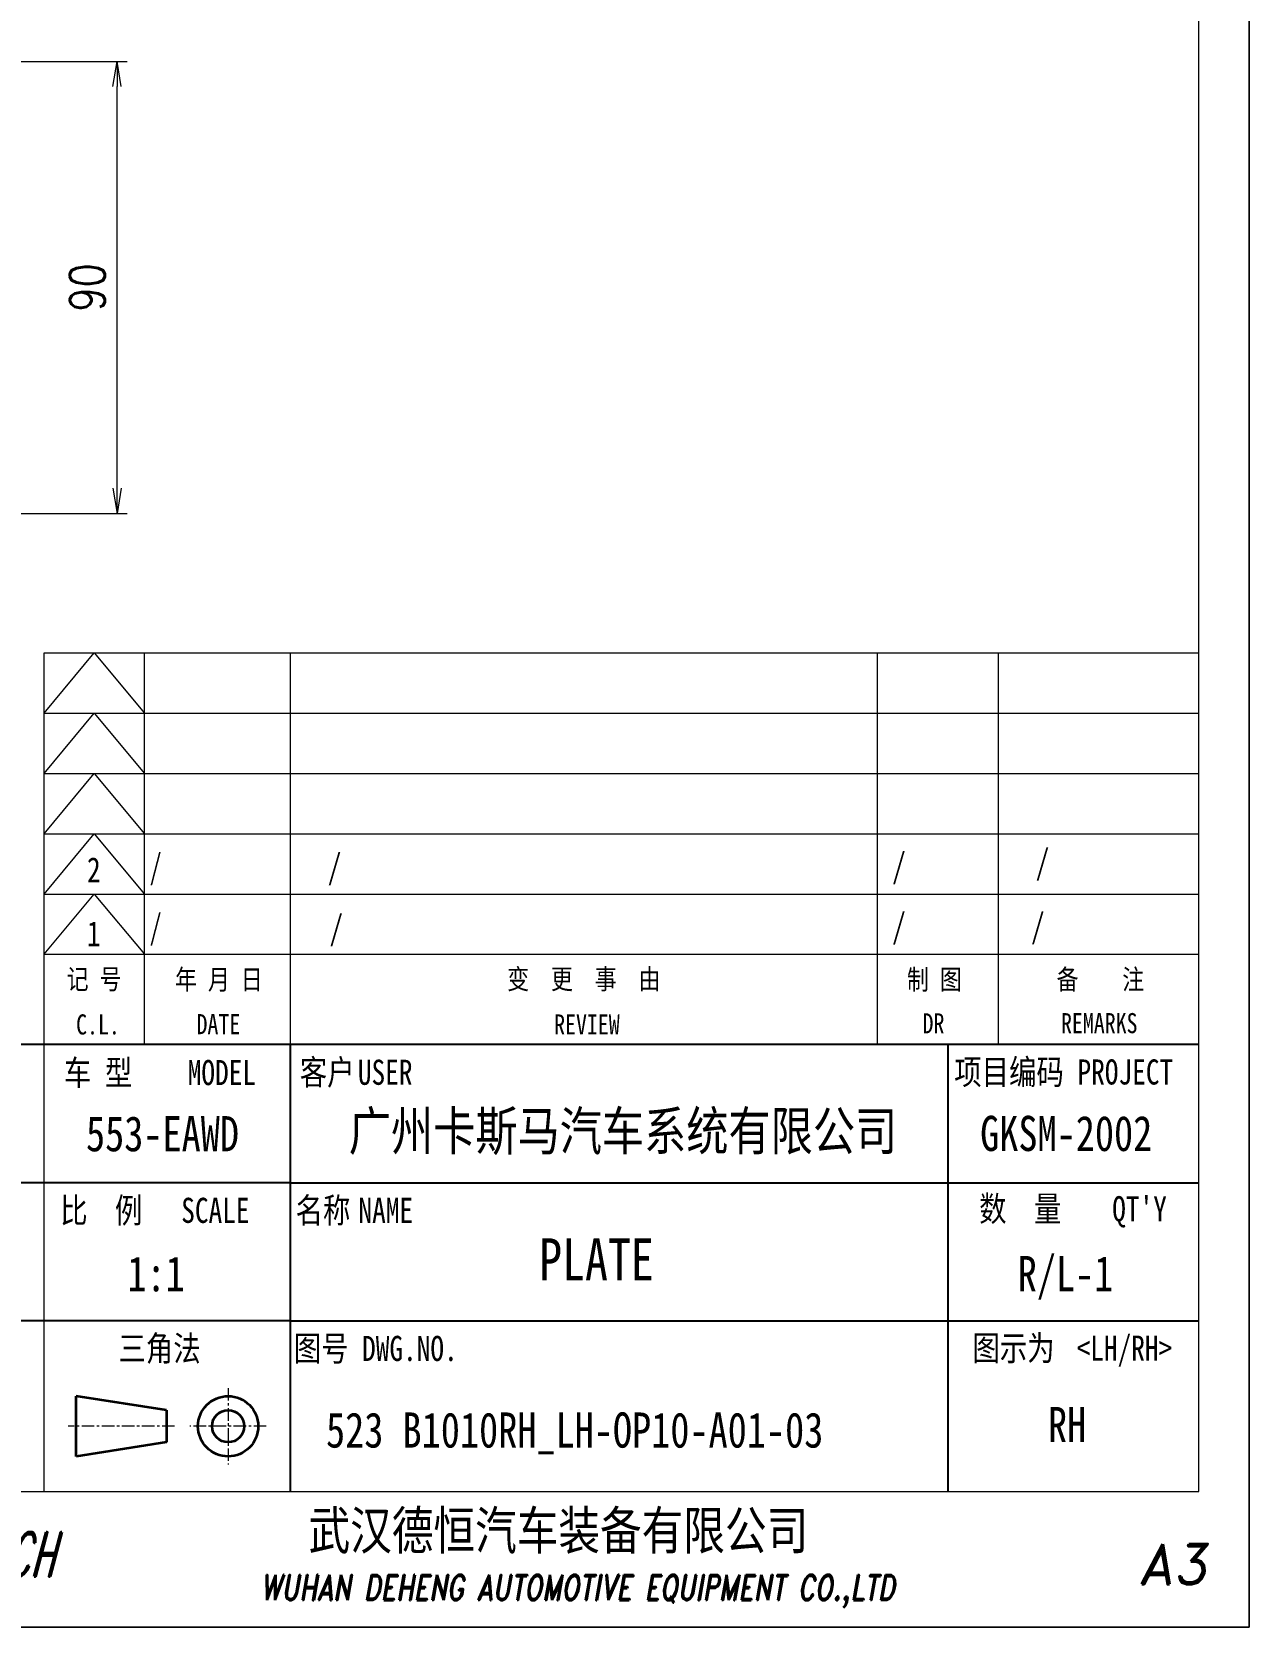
# Model space of a CAD drawing. Header units: millimetres. Extents: x -50043 to 104182, y -50696 to 36662.
# Drawn here: x -44475.4 to -44233, y 35772.4 to 36090.1 of the extents above; entities that cross this region are included whole.
import ezdxf
from ezdxf.enums import TextEntityAlignment as Align

# ---------------------------------------------------------------- set-up
doc = ezdxf.new("R2010")
doc.units = ezdxf.units.MM
doc.header["$LTSCALE"] = 0.5
doc.linetypes.add('AM_ISO08W050x2', pattern=[9, 6, -0.75, 1.5, -0.75])
doc.linetypes.add('CENTER', pattern=[2, 1.25, -0.25, 0.25, -0.25])
for name, color, linetype, lineweight in [('中心线', 2, 'AM_ISO08W050x2', 18), ('图框', 7, 'Continuous', 18), ('标注线', 3, 'Continuous', 18)]:
    doc.layers.add(name, color=color, linetype=linetype, lineweight=lineweight)
for name, color, linetype in [('图\\M+19E79\\M+195B6\\M+18E9A', 7, 'Continuous'), ('图号', 7, 'Continuous'), ('图名', 7, 'Continuous'), ('数量', 7, 'Continuous'), ('车型', 7, 'Continuous')]:
    doc.layers.add(name, color=color, linetype=linetype)
doc.layers.add('打印', color=7, linetype='Continuous', lineweight=15, plot=False)
doc.layers.add('打印-禁用', color=7, linetype='Continuous', lineweight=15, plot=False)
doc.styles.add('DIM', font='romans.shx', dxfattribs={"width": 0.8, "bigfont": 'bigfont.shx'})
doc.styles.add('国标', font='simfang.ttf', dxfattribs={"width": 0.8})
doc.styles.add('标题\\M+18E9A', font='romand.shx', dxfattribs={"oblique": 10, "bigfont": 'bigfont.shx'})
doc.dimstyles.new('DEH 1-2$0', dxfattribs={"dimscale": 2, "dimtxt": 3.5, "dimasz": 2.5, "dimexe": 1, "dimexo": 0.625, "dimgap": 1.2, "dimtad": 1, "dimdsep": 46, "dimtxsty": 'DIM', "dimblk": 'OPEN', "dimcen": 0, "dimclrd": 8, "dimclre": 8, "dimclrt": 2, "dimazin": 2, "dimtfac": 0.5, "dimtmove": 0, "dimatfit": 3, "dimldrblk": 'OPEN', "dimfxl": 0, "dimtolj": 2, "dimlwd": 13, "dimlwe": 13, "dimarcsym": 0})

# ---------------------------------------------------------------- blocks, each defined once
blk = doc.blocks.new('GZDEH零件A3图框V01版')
at = {"layer": '中心线', "color": 1, "linetype": 'CENTER', "lineweight": 5, "ltscale": 2}
for p, q in [((3175.82, -1822.66), (3175.82, -1830.26)), ((3170.49, -1826.46), (3159.89, -1826.46)), ((3179.62, -1826.46), (3172.02, -1826.46))]:
    blk.add_line(p, q, dxfattribs=at)
at = {"layer": '图\\M+19E79\\M+195B6\\M+18E9A', "color": 7}
blk.add_line((3272.49, -1788.46), (3092.49, -1788.46), dxfattribs=at)
at = {"layer": '图\\M+19E79\\M+195B6\\M+18E9A', "color": 9}
for p, q in [((3272.49, -1788.46), (3092.49, -1788.46)), ((3181.99, -1788.46), (3181.99, -1832.96)), ((3247.49, -1788.46), (3247.49, -1832.96)), ((3181.99, -1802.21), (3092.49, -1802.21)), ((3181.99, -1802.21), (3272.49, -1802.21)), ((3181.99, -1815.96), (3092.49, -1815.96)), ((3181.99, -1815.96), (3272.49, -1815.96))]:
    blk.add_line(p, q, dxfattribs=at)
at = {"layer": '图框', "linetype": 'Continuous'}
for p, q in [((3272.49, -1832.96), (3272.49, -1554.46)), ((3157.49, -1749.46), (3272.49, -1749.46)), ((3157.49, -1832.96), (3157.49, -1749.46)), ((2882.49, -1832.96), (3272.49, -1832.96))]:
    blk.add_line(p, q, dxfattribs=at)
at = {"layer": '图框', "color": 9}
for p, q in [((3157.49, -1755.46), (3162.49, -1749.46)), ((3162.49, -1749.46), (3167.49, -1755.46)), ((3167.49, -1788.46), (3167.49, -1749.46)), ((3240.49, -1788.46), (3240.49, -1749.46)), ((3252.49, -1749.46), (3252.49, -1788.46)), ((3157.49, -1755.46), (3272.49, -1755.46)), ((3157.49, -1761.46), (3162.49, -1755.46)), ((3162.49, -1755.46), (3167.49, -1761.46)), ((3157.49, -1761.46), (3272.49, -1761.46)), ((3157.49, -1767.46), (3162.49, -1761.46)), ((3162.49, -1761.46), (3167.49, -1767.46)), ((3157.49, -1767.46), (3272.49, -1767.46)), ((3157.49, -1773.46), (3162.49, -1767.46)), ((3162.49, -1767.46), (3167.49, -1773.46)), ((3157.49, -1773.46), (3272.49, -1773.46)), ((3157.49, -1779.46), (3162.49, -1773.46)), ((3162.49, -1773.46), (3167.49, -1779.46)), ((3157.49, -1779.46), (3272.49, -1779.46))]:
    blk.add_line(p, q, dxfattribs=at)
at = {"layer": '图框', "color": 9, "linetype": 'Continuous'}
blk.add_line((3181.99, -1749.46), (3181.99, -1832.96), dxfattribs=at)
at = {"layer": '图框', "color": 2, "linetype": 'ByBlock', "lineweight": 35}
for p, q in [((3169.69, -1824.86), (3160.69, -1823.46)), ((3160.69, -1829.46), (3160.69, -1823.46)), ((3169.69, -1824.86), (3169.69, -1828.06)), ((3169.69, -1828.06), (3160.69, -1829.46))]:
    blk.add_line(p, q, dxfattribs=at)
for radius in [3, 1.6]:
    blk.add_circle((3175.82, -1826.46), radius, dxfattribs=at)
at = {"layer": '打印-禁用', "linetype": 'Continuous'}
for p, q in [((3277.49, -1846.46), (3277.49, -1549.46)), ((2857.49, -1846.46), (3277.49, -1846.46))]:
    blk.add_line(p, q, dxfattribs=at)
at = {"layer": '图\\M+19E79\\M+195B6\\M+18E9A', "color": 9, "style": '国标', "width": 0.8}
for s, p in [('车 型', (3162.87, -1791.2)), ('MODEL', (3175.2, -1791.24))]:
    blk.add_text(s, height=2.5, dxfattribs=at).set_placement(p, align=Align.MIDDLE)
for s, p in [('客户', (3185.68, -1792.46)), ('USER', (3191.46, -1792.46))]:
    blk.add_text(s, height=2.5, dxfattribs=at).set_placement(p, align=Align.CENTER)
for s, p in [('项目编码 PROJECT', (3248.13, -1792.43)), ('比  例\u3000', (3159.1, -1806.21)), ('SCALE', (3171.15, -1806.21)), ('名称\u3000', (3182.54, -1806.21)), ('NAME', (3188.8, -1806.21)), ('数  量', (3250.61, -1806.05)), ("QT'Y ", (3263.86, -1806.05)), ('三角法', (3164.9, -1819.96)), ('图示为', (3249.94, -1819.93)), ('图号', (3182.36, -1819.96)), ('DWG.NO.', (3189.16, -1819.96)), ('<LH/RH>', (3260.31, -1819.93))]:
    blk.add_text(s, height=2.5, dxfattribs=at).set_placement(p)
at = {"layer": '图\\M+19E79\\M+195B6\\M+18E9A', "color": 7, "lineweight": -3, "style": '国标', "width": 0.8}
blk.add_text('武汉德恒汽车装备有限公司', height=3.8, dxfattribs=at).set_placement((3183.83, -1838.73))
at = {"layer": '图\\M+19E79\\M+195B6\\M+18E9A', "color": 7, "style": '标题\\M+18E9A'}
for s, height, oblique, width, p in [('DEH-TECH', 4.4, 15, 0.6, (3149.16, -1839.21)), ('WUHAN DEHENG AUTOMOTIVE EQUIPMENT CO.,LTD ', 2.5, 10, 0.75, (3211.26, -1842.9))]:
    blk.add_text(s, height=height, dxfattribs=dict(at, oblique=oblique, width=width)).set_placement(p, align=Align.MIDDLE)
at = {"layer": '图\\M+19E79\\M+195B6\\M+18E9A', "color": 7, "style": '标题\\M+18E9A', "oblique": 10}
blk.add_text('A3', height=4, dxfattribs=at).set_placement((3269.91, -1840.2), align=Align.MIDDLE)
at = {"layer": '图框', "color": 9, "style": '国标', "width": 0.8}
for s, p in [('变  更  事  由', (3211.24, -1782.93)), ('记 号', (3162.47, -1782.94)), ('年 月 日', (3174.9, -1782.98)), ('DATE', (3174.85, -1787.42)), ('C.L.', (3162.86, -1787.45)), ('REVIEW', (3211.55, -1787.45))]:
    blk.add_text(s, height=2, dxfattribs=at).set_placement(p, align=Align.CENTER)
for s, p in [('制 图', (3246.15, -1781.95)), ('备    注', (3262.68, -1781.92)), ('DR', (3246.06, -1786.34)), ('REMARKS', (3262.57, -1786.32))]:
    blk.add_text(s, height=2, dxfattribs=at).set_placement(p, align=Align.MIDDLE)
blk = doc.blocks.new('DEH A3')
at = {"layer": '图框'}
blk.add_blockref('GZDEH零件A3图框V01版', (-2857.49, 1846.46), dxfattribs=at)
blk = doc.blocks.new('_Open')
at = {"color": 0, "linetype": 'ByBlock', "lineweight": -2}
for p, q in [((-1, 0.167), (0, 0)), ((-1, -0.167), (0, 0)), ((0, 0), (-1, 0))]:
    blk.add_line(p, q, dxfattribs=at)
blk = doc.blocks.new('*D208')
at = {"layer": 'Defpoints', "color": 0, "transparency": 16777216}
for p in [(-44527.46, 36084.22), (-44458.49, 36084.22), (-44527.46, 35994.22)]:
    blk.add_point(p, dxfattribs=at)
at = {"layer": '标注线', "color": 8, "lineweight": 13, "transparency": 16777216}
for p, q in [((-44526.21, 36084.22), (-44456.49, 36084.22)), ((-44458.49, 35999.22), (-44458.49, 36079.22)), ((-44526.21, 35994.22), (-44456.49, 35994.22))]:
    blk.add_line(p, q, dxfattribs=at)
at = {"layer": '标注线', "color": 8, "lineweight": 13, "transparency": 16777216, "xscale": 5, "yscale": 5, "zscale": 5}
for p, rotation in [((-44458.49, 36084.22), 90), ((-44458.49, 35994.22), 270)]:
    blk.add_blockref('_Open', p, dxfattribs=dict(at, rotation=rotation))
at = {"layer": '标注线', "color": 2, "transparency": 16777216, "insert": (-44464.39, 36039.22), "char_height": 7, "attachment_point": 5, "rotation": 90, "style": 'DIM'}
blk.add_mtext('\\A2;90', dxfattribs=at)

msp = doc.modelspace()

# ---------------------------------------------------------------- linework, layer by layer
at = {"layer": '打印'}
msp.add_lwpolyline([(-45073.026, 36366.417), (-44233.026, 36366.417), (-44233.026, 35772.417), (-45073.026, 35772.417)], close=True, dxfattribs=at)

# ---------------------------------------------------------------- block references
at = {"layer": '图框', "xscale": 2, "yscale": 2, "zscale": 2}
msp.add_blockref('DEH A3', (-45073.026, 35772.417), dxfattribs=at)

# ---------------------------------------------------------------- texts
at = {"layer": '图\\M+19E79\\M+195B6\\M+18E9A', "color": 3, "style": '国标'}
for s, height, width, p in [('/', 5, 0.8, (-44275.535, 35922.301)), ('2', 5, 0.8, (-44464.471, 35920.73)), ('/', 5, 0.705904, (-44452.006, 35921.362)), ('/', 5, 0.8, (-44416.535, 35921.362)), ('/', 5, 0.8, (-44304.125, 35921.559)), ('/', 5, 0.8, (-44304.125, 35909.559)), ('/', 5, 0.8, (-44276.463, 35909.581)), ('1', 5, 0.8, (-44464.492, 35908.01)), ('/', 5, 0.705904, (-44452.006, 35909.362)), ('/', 5, 0.8, (-44416.191, 35909.192)), ('广州卡斯马汽车系统有限公司', 7.7, 0.8, (-44412.336, 35867.379)), ('GKSM-2002', 7, 0.8, (-44286.592, 35867.237)), ('1:1', 7, 0.8, (-44456.425, 35839.283))]:
    msp.add_text(s, height=height, dxfattribs=dict(at, width=width)).set_placement(p)
at = {"layer": '图\\M+19E79\\M+195B6\\M+18E9A', "color": 3, "style": '国标', "width": 0.8}
msp.add_text('RH', height=7, dxfattribs=at).set_placement((-44269.283, 35809.25), align=Align.CENTER)
at = {"layer": '图号', "color": 3, "style": '国标', "width": 0.8}
msp.add_text('523 B1010RH_LH-OP10-A01-03', height=7, dxfattribs=at).set_placement((-44416.867, 35808.164))
at = {"layer": '图名', "color": 3, "style": '国标', "width": 0.8}
msp.add_text('PLATE ', height=8.4, dxfattribs=at).set_placement((-44360.722, 35841.444), align=Align.CENTER)
at = {"layer": '数量', "color": 3, "style": '国标', "width": 0.8}
msp.add_text('R/L-1', height=7, dxfattribs=at).set_placement((-44269.59, 35839.314), align=Align.CENTER)
at = {"layer": '车型', "color": 3, "style": '国标', "width": 0.8}
msp.add_text('553-EAWD', height=7, dxfattribs=at).set_placement((-44449.437, 35867.179), align=Align.CENTER)

# ---------------------------------------------------------------- dimensions: what is measured, and where the dimension line sits
at = {"layer": '标注线'}
dim = msp.add_linear_dim(base=(-44458.492, 36084.222), p1=(-44527.459, 35994.222), p2=(-44527.459, 36084.222), angle=90, dimstyle='DEH 1-2$0', dxfattribs=at)
dim.commit()
dim.dimension.update_dxf_attribs({"geometry": '*D208', "text_midpoint": (-44464.392, 36039.222)})

doc.saveas('drawing.dxf')
